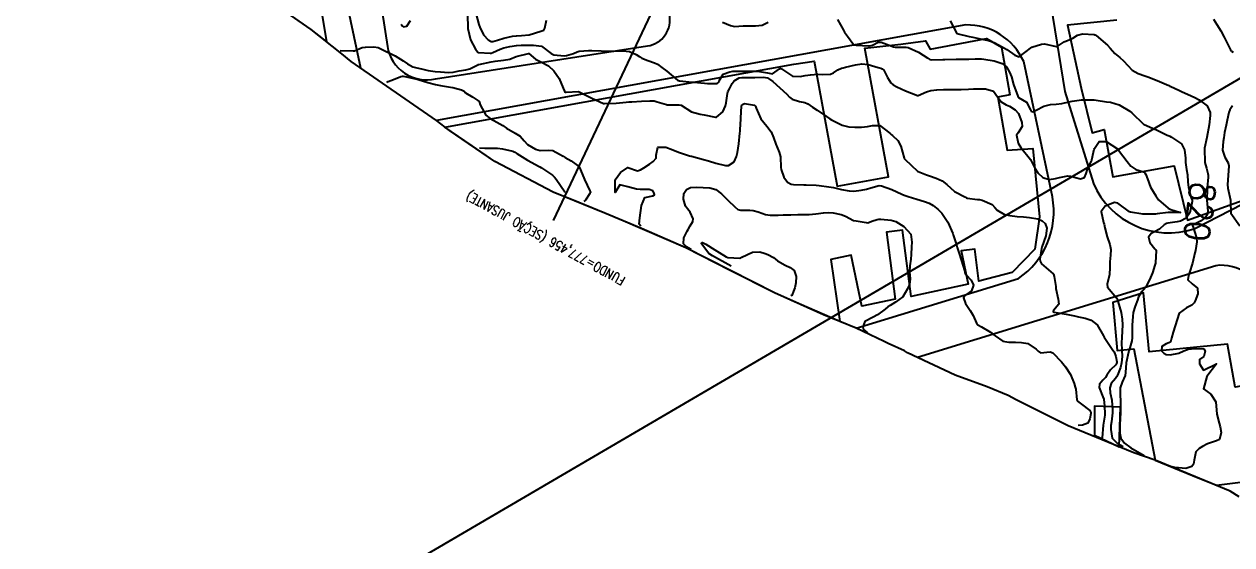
# Model space of a CAD drawing. Header units: metres. Extents: x 318500 to 325275, y 7408834 to 7428799.
# Drawn here: x 320734.7 to 320926.9, y 7424482.6 to 7424565.4 of the extents above; entities that cross this region are included whole.
import ezdxf
from ezdxf.enums import TextEntityAlignment as Align

# ---------------------------------------------------------------- set-up
doc = ezdxf.new("R2010")
doc.units = ezdxf.units.M
doc.header["$MEASUREMENT"] = 0
doc.layers.add('_TEXTO_CONGELA', color=45, linetype='Continuous', plot=False)
for name, color, linetype in [('Area', 45, 'Continuous'), ('Cotas', 45, 'Continuous'), ('Curvas de Nivel 1m', 11, 'Continuous'), ('Curvas de Nivel 5m', 15, 'Continuous'), ('Edificações', 30, 'Continuous'), ('TEXTO', 45, 'Continuous'), ('Vias Primárias', 230, 'Continuous')]:
    doc.layers.add(name, color=color, linetype=linetype)
doc.styles.add('ROMANS', font='romans', dxfattribs={"height": 0.2})
doc.styles.add('Style-STANDARD', font='STANDARD.shx')

msp = doc.modelspace()

# ---------------------------------------------------------------- linework, layer by layer
at = {"layer": '_TEXTO_CONGELA'}
msp.add_line((320546.99, 7424333.76), (321202.53, 7424717.33), dxfattribs=at)
at = {"layer": 'Area'}
msp.add_lwpolyline([(320928.06, 7424490.21), (320926.62, 7424491.13), (320914.67, 7424496.02), (320911.29, 7424497.19), (320908.94, 7424498.18), (320900.83, 7424501.51), (320892.56, 7424505.64), (320891.29, 7424506.3), (320887.94, 7424507.69), (320882.85, 7424509.55), (320875.3, 7424513.1), (320874.79, 7424513.42), (320872.19, 7424514.62), (320871.58, 7424514.92), (320867.13, 7424517.06), (320861.93, 7424519.15), (320854.1, 7424522.66), (320840.03, 7424529.8), (320832.98, 7424532.9), (320827.11, 7424535.35), (320818.91, 7424538.68), (320809.64, 7424543.56), (320802.39, 7424548.49), (320800.33, 7424550.06), (320786.77, 7424559.45), (320785.28, 7424560.67), (320780.39, 7424564.56), (320771.77, 7424570.6)], dxfattribs=at)
at = {"layer": 'Curvas de Nivel 1m', "flags": 128}
for points, elevation in [([(320794.75, 7424565.41), (320794.92, 7424565.07), (320795.09, 7424564.96), (320795.63, 7424565.06), (320796.21, 7424565.95)], 822), ([(320805.3, 7424566.75), (320805.31, 7424564.93), (320805.32, 7424564.69), (320805.75, 7424562.92), (320806.54, 7424561.42), (320806.92, 7424560.91), (320807.04, 7424560.87), (320808.91, 7424560.76), (320809.04, 7424560.78), (320809.29, 7424560.88), (320810.49, 7424561.42), (320811.05, 7424561.61), (320812.04, 7424561.85), (320813.06, 7424562.01), (320813.82, 7424562.05), (320815.06, 7424562.04), (320815.79, 7424562.05), (320817.06, 7424561.89), (320818.58, 7424560.75), (320819.04, 7424560.5), (320820.65, 7424560.34), (320821.04, 7424560.38), (320822.13, 7424560.7), (320822.74, 7424561), (320823.05, 7424561.09), (320824.54, 7424561.18), (320825.05, 7424561.18), (320826.56, 7424561.13), (320827.05, 7424561.11), (320828.54, 7424561.12), (320829.05, 7424561.15), (320830.54, 7424561.1), (320831.05, 7424561.02), (320832.11, 7424560.57), (320832.68, 7424560.21), (320833.03, 7424560), (320833.98, 7424559.61), (320835.03, 7424559.26), (320835.5, 7424559.01), (320836.21, 7424558.52), (320837.01, 7424557.89), (320838.71, 7424556.48), (320838.99, 7424556.4), (320839.08, 7424556.39), (320840.99, 7424556.17), (320841.3, 7424556.14), (320842.98, 7424556), (320843.45, 7424555.96), (320844.98, 7424555.96), (320845.24, 7424556.15), (320845.34, 7424556.4), (320845.95, 7424557.44), (320847.01, 7424557.83), (320847.5, 7424557.89), (320849.01, 7424557.93), (320849.44, 7424557.92), (320851.01, 7424557.91), (320851.42, 7424557.91), (320853.01, 7424557.66), (320853.78, 7424557.51), (320854.93, 7424558.27), (320855.02, 7424558.34), (320855.1, 7424558.35), (320855.21, 7424558.27), (320857, 7424557.12), (320858.19, 7424557.04), (320859, 7424557.21), (320859.86, 7424557.35), (320861.01, 7424557.45), (320861.78, 7424557.4), (320863.01, 7424557.41), (320863.53, 7424557.63), (320864.18, 7424558.15), (320864.76, 7424558.41), (320865.02, 7424558.46), (320865.43, 7424558.54), (320867.03, 7424558.93), (320867.99, 7424559.06), (320869.03, 7424558.95), (320870.59, 7424558.5), (320871.02, 7424558.37), (320871.25, 7424558.28), (320871.52, 7424558.05), (320872.11, 7424556.93), (320872.62, 7424556.04), (320872.99, 7424555.72), (320873.59, 7424555.41), (320874.97, 7424554.81), (320876.88, 7424554.06), (320876.96, 7424554.06), (320878.31, 7424554.62), (320878.97, 7424554.83), (320879.95, 7424554.96), (320880.98, 7424554.98), (320881.9, 7424554.99), (320882.98, 7424555), (320883.84, 7424555.02), (320884.98, 7424555.06), (320885.76, 7424555.08), (320886.98, 7424555.1), (320887.7, 7424555.11), (320888.97, 7424554.71), (320889.62, 7424553.81), (320890.17, 7424553.02), (320890.95, 7424552.57), (320891.48, 7424552.32), (320892.42, 7424551.77), (320892.93, 7424551.18), (320893.47, 7424549.75), (320893.53, 7424549.13), (320892.89, 7424548.12), (320892.62, 7424547.76), (320892.87, 7424546.48), (320893.29, 7424545.76), (320894.83, 7424543.88), (320894.92, 7424543.74), (320895.55, 7424542.46), (320896.03, 7424541.72), (320896.8, 7424540.98), (320897.8, 7424540.69), (320898.8, 7424540.86), (320899.45, 7424541.02), (320900.8, 7424541.28), (320901.23, 7424541.23), (320902.8, 7424540.79), (320903.44, 7424540.99), (320903.68, 7424541.62), (320903.96, 7424542.47), (320904.55, 7424543.61), (320904.62, 7424543.83), (320904.85, 7424545.04), (320904.97, 7424545.5), (320905.02, 7424545.61), (320905.77, 7424546.7), (320906.88, 7424546.72), (320908.68, 7424545.55), (320908.86, 7424545.36), (320910.24, 7424543.54), (320910.82, 7424542.82), (320911.58, 7424542.28), (320912.81, 7424541.9), (320913.05, 7424541.73), (320913.2, 7424541.49), (320913.48, 7424540.81), (320913.93, 7424539.48), (320914.76, 7424538.07), (320915.23, 7424537.47), (320916.74, 7424536.12), (320917.19, 7424535.9), (320918.73, 7424535.42), (320916.76, 7424535.42), (320916.73, 7424535.42), (320914.99, 7424535.21), (320914.73, 7424535.18), (320913.05, 7424535.17), (320912.73, 7424535.19), (320910.77, 7424535.49), (320910.73, 7424535.49), (320910.6, 7424535.53), (320908.74, 7424536.94), (320908.21, 7424537.02), (320906.74, 7424536.45), (320906.07, 7424535.59), (320906.44, 7424533.84), (320906.55, 7424533.58), (320906.69, 7424533.01), (320907.03, 7424531.57), (320907.44, 7424530.35), (320907.6, 7424529.57), (320907.55, 7424528.65), (320907.44, 7424527.57), (320907.46, 7424526.71), (320907.42, 7424525.57), (320907.05, 7424524.04), (320907.11, 7424523.57), (320908.54, 7424521.86), (320908.71, 7424521.55), (320908.76, 7424521.32), (320909.25, 7424519.54), (320909.45, 7424518.49), (320909.47, 7424517.54), (320909.43, 7424516.58), (320909.35, 7424515.54), (320909.3, 7424514.69), (320909.4, 7424513.54), (320909.42, 7424512.54), (320909.32, 7424511.54), (320909.18, 7424510.76), (320908.7, 7424509.55), (320908.59, 7424509.34), (320908.37, 7424509.04), (320907.7, 7424508.22), (320907.44, 7424507.56), (320907.53, 7424506.75), (320907.76, 7424505.56), (320907.9, 7424503.97), (320907.89, 7424503.56), (320907.72, 7424502.12), (320907.64, 7424501.56), (320907.6, 7424500.9), (320907.85, 7424499.56), (320908.63, 7424498.75), (320909.59, 7424498.19)], 822), ([(320806.68, 7424566.91), (320807.1, 7424565.34), (320807.24, 7424564.91), (320807.85, 7424563.67), (320808.56, 7424562.89), (320809.07, 7424562.64), (320809.3, 7424562.64), (320810.04, 7424562.87), (320811.07, 7424563.16), (320812.44, 7424563.47), (320813.08, 7424563.56), (320813.86, 7424563.59), (320815.08, 7424563.71), (320815.93, 7424563.94), (320817.09, 7424564.35), (320817.4, 7424564.46), (320817.58, 7424564.77), (320817.85, 7424566.02)], 821), ([(320845.82, 7424565.69), (320847.11, 7424565.16), (320847.78, 7424565.04), (320849.11, 7424565.1), (320849.9, 7424565.13), (320851.11, 7424565.1), (320852.17, 7424565.25), (320853.11, 7424565.69)], 821), ([(320864.12, 7424566.15), (320865.1, 7424564.42), (320865.19, 7424564.23), (320865.24, 7424564.14), (320865.75, 7424563.47), (320866.72, 7424562.12), (320867.07, 7424562.08), (320867.11, 7424562.07), (320869.07, 7424561.93), (320869.22, 7424561.93), (320869.73, 7424562.07), (320870.62, 7424562.52), (320871.08, 7424562.51), (320872.35, 7424562.04), (320873.07, 7424561.8), (320873.34, 7424561.75), (320875.07, 7424561.75), (320875.36, 7424561.7), (320877.05, 7424560.94), (320878.51, 7424559.96), (320878.84, 7424559.75), (320879.04, 7424559.72), (320880.88, 7424559.76), (320881.04, 7424559.76), (320881.19, 7424559.77), (320883.04, 7424559.81), (320885, 7424559.83), (320885.04, 7424559.83), (320886.03, 7424559.86), (320887.01, 7424559.87), (320887.04, 7424559.87), (320887.42, 7424559.84), (320889.04, 7424559.57), (320890.36, 7424559.13), (320891.03, 7424558.62), (320891.53, 7424557.78), (320891.8, 7424556.99), (320892.13, 7424555.78), (320892.81, 7424553.92), (320892.88, 7424553.77), (320892.92, 7424553.73), (320892.96, 7424553.71), (320894.2, 7424553), (320894.85, 7424551.74), (320894.94, 7424551.56), (320895.22, 7424551.45), (320895.73, 7424551.73), (320896.95, 7424552.37), (320898.03, 7424552.62), (320898.95, 7424552.68), (320899.85, 7424552.78), (320900.96, 7424553.05), (320901.46, 7424553.16), (320902.97, 7424553.36), (320903.23, 7424553.37), (320904.97, 7424553.33), (320905.27, 7424553.31), (320906.96, 7424553.05), (320907.57, 7424552.96), (320908.96, 7424552.57), (320910.66, 7424551.53), (320910.94, 7424551.3), (320912.83, 7424549.5), (320912.87, 7424549.46), (320912.91, 7424549.43), (320914.27, 7424548.85), (320914.9, 7424548.56), (320916.59, 7424547.75), (320916.89, 7424547.61), (320917, 7424547.56), (320917.26, 7424547.44), (320918.87, 7424546.34), (320919.35, 7424545.41), (320919.5, 7424544.07), (320919.51, 7424543.41), (320919.66, 7424542.25), (320919.81, 7424541.4), (320919.89, 7424540.31), (320920, 7424539.4), (320920.43, 7424537.72), (320920.54, 7424537.39), (320920.55, 7424537.2), (320920.18, 7424535.4), (320919.59, 7424534.53), (320918.71, 7424534.06), (320918.19, 7424533.95), (320916.7, 7424533.71), (320916.49, 7424533.66), (320916.13, 7424533.46), (320915.39, 7424532.77), (320914.68, 7424532.41), (320914.06, 7424532.1), (320913.64, 7424531.49), (320913.85, 7424530.67), (320914.65, 7424529.67), (320914.78, 7424529.47), (320914.81, 7424529.31), (320914.72, 7424527.47), (320914.71, 7424527.38), (320914.61, 7424527.07), (320914.23, 7424525.85), (320914.11, 7424525.48), (320913.8, 7424524.7), (320913.12, 7424523.49), (320912.87, 7424523.19), (320912.56, 7424522.86), (320912.04, 7424522.01), (320911.86, 7424521.51), (320911.49, 7424520.54), (320911.19, 7424519.51), (320911.11, 7424518.9), (320911.04, 7424517.51), (320911.02, 7424516.98), (320911, 7424515.51), (320910.94, 7424515.02), (320910.56, 7424513.52), (320910.51, 7424513.43), (320910.43, 7424513.23), (320910.08, 7424511.53), (320909.95, 7424509.96), (320909.88, 7424509.53), (320909.44, 7424508.46), (320909.1, 7424507.54), (320909.1, 7424506.3), (320909.16, 7424505.54), (320909.15, 7424504.7), (320909.16, 7424503.54), (320909.12, 7424502.7), (320909.03, 7424501.54), (320909.03, 7424500.31), (320909.24, 7424499.54), (320909.8, 7424498.75), (320910.82, 7424497.99), (320912.93, 7424496.8)], 821), ([(320923.95, 7424566.17), (320924.48, 7424565.35), (320925.11, 7424564.31), (320925.65, 7424563.33), (320926.23, 7424562.18), (320926.65, 7424561.32), (320926.83, 7424561.08), (320927.07, 7424560.93)], 819), ([(320785.04, 7424561.2), (320787.08, 7424561.13), (320787.32, 7424561.17), (320788.54, 7424561.66), (320789.05, 7424561.74), (320790.39, 7424561.79), (320791.05, 7424561.7), (320792.26, 7424561.1), (320793.03, 7424560.72), (320793.78, 7424560.33), (320795.02, 7424559.55), (320795.76, 7424559.06), (320796.58, 7424558.62), (320797, 7424558.49), (320798.19, 7424558.21), (320799, 7424558.03), (320800.12, 7424557.88), (320801, 7424557.81), (320802.26, 7424557.71), (320803, 7424557.77), (320803.96, 7424557.99), (320805.01, 7424558.14), (320805.67, 7424558.26), (320806.91, 7424558.91), (320806.98, 7424558.95), (320807.02, 7424558.95), (320807.06, 7424558.95), (320809.03, 7424559.39), (320809.69, 7424559.53), (320811.03, 7424559.65), (320812.03, 7424559.84), (320813.03, 7424560.23), (320814.97, 7424560.73), (320815.04, 7424560.71), (320816.08, 7424559.84), (320817.03, 7424559.37), (320818.18, 7424558.76), (320819.01, 7424557.99), (320819.85, 7424556.74), (320820.5, 7424555.2), (320820.7, 7424554.72), (320820.83, 7424554.59), (320820.96, 7424554.56), (320822.96, 7424554.69), (320824.95, 7424553.68), (320825.64, 7424553.36), (320826.94, 7424552.77), (320827.05, 7424552.75), (320828.94, 7424552.82), (320830.54, 7424552.99), (320830.94, 7424553.03), (320831.41, 7424553.05), (320832.95, 7424553.15), (320834.27, 7424553.22), (320834.95, 7424553.18), (320835.47, 7424553.06), (320836.94, 7424552.59), (320837.01, 7424552.58), (320838.94, 7424552.58), (320839.29, 7424552.48), (320840.93, 7424551.47), (320842.29, 7424551.07), (320842.92, 7424550.98), (320844.74, 7424550.58), (320844.91, 7424550.6), (320845.89, 7424551.43), (320846.33, 7424552.39), (320846.44, 7424552.89), (320846.64, 7424554.38), (320846.72, 7424554.62), (320846.97, 7424555.09), (320847.4, 7424555.95), (320847.72, 7424556.37), (320848.52, 7424556.83), (320849, 7424556.91), (320850.41, 7424556.91), (320851, 7424556.92), (320852.35, 7424556.96), (320853, 7424556.83), (320853.85, 7424556.29), (320854.97, 7424555.27), (320856.09, 7424554.25), (320856.5, 7424553.79), (320856.95, 7424553.46), (320858.1, 7424553.07), (320858.95, 7424552.91), (320859.44, 7424552.71), (320860.19, 7424552.2), (320860.93, 7424551.69), (320862.39, 7424550.69), (320862.91, 7424550.34), (320863.2, 7424550.16), (320864.9, 7424549.32), (320865.96, 7424549.05), (320866.89, 7424549), (320867.97, 7424549.02), (320868.9, 7424549.09), (320869.7, 7424549.27), (320870.9, 7424549.26), (320872.45, 7424548.04), (320872.67, 7424547.83), (320872.88, 7424547.68), (320873.76, 7424546.91), (320874.22, 7424546.01), (320874.73, 7424544.1), (320874.77, 7424544), (320874.83, 7424543.92), (320875.91, 7424542.89), (320876.8, 7424542.06), (320876.85, 7424542.03), (320876.95, 7424541.98), (320878.29, 7424541.44), (320878.8, 7424541.25), (320879.85, 7424540.88), (320880.79, 7424540.48), (320881.53, 7424539.91), (320882.76, 7424538.76), (320884.52, 7424537.87), (320884.66, 7424537.79), (320884.75, 7424537.73), (320886.42, 7424537.51), (320886.75, 7424537.5), (320887.17, 7424537.41), (320888.74, 7424536.73), (320889.16, 7424536.24), (320889.53, 7424535.81), (320890.72, 7424535.12), (320891.55, 7424534.95), (320892.72, 7424534.82), (320893.72, 7424534.75), (320894.71, 7424534.65), (320896.03, 7424534.4), (320896.71, 7424534.13), (320897.17, 7424533.7), (320897.42, 7424532.96), (320897.27, 7424531.7), (320896.65, 7424529.94), (320896.58, 7424529.71), (320896.34, 7424528), (320896.37, 7424527.71), (320896.61, 7424527.28), (320898.45, 7424525.68), (320898.5, 7424525.6), (320898.59, 7424525.24), (320898.86, 7424523.68), (320898.9, 7424523.34), (320899.26, 7424521.67), (320899.36, 7424520.84), (320898.51, 7424519.84), (320898.45, 7424519.75), (320898.45, 7424519.68), (320898.47, 7424519.64), (320898.51, 7424519.62), (320898.59, 7424519.6), (320900.51, 7424519.26), (320901.87, 7424519), (320902.5, 7424518.85), (320903.52, 7424518.63), (320904.5, 7424518.33), (320905.47, 7424517.59), (320906.46, 7424515.84), (320906.58, 7424515.58), (320906.75, 7424515.28), (320907.94, 7424513.56), (320908.14, 7424513.26), (320908.42, 7424512.55), (320908.57, 7424511.7), (320908.56, 7424511.55), (320908.54, 7424511.42), (320908.4, 7424511.21), (320907.55, 7424510.41), (320907, 7424509.57), (320906.76, 7424509.19), (320906.37, 7424508.74), (320905.82, 7424508.13), (320905.78, 7424507.59), (320906.34, 7424506.12), (320906.49, 7424505.74), (320906.53, 7424505.58), (320906.55, 7424505.36), (320906.68, 7424503.57), (320906.66, 7424503.21), (320906.4, 7424501.58), (320906.25, 7424499.58), (320906.25, 7424499.58)], 823), ([(320792.44, 7424556.13), (320792.64, 7424556.27), (320793.49, 7424556.58), (320794.68, 7424557.07), (320794.92, 7424557.14), (320794.99, 7424557.12), (320795.03, 7424557.11), (320795.3, 7424557.07), (320796.99, 7424556.72), (320797.42, 7424556.59), (320798.98, 7424556.09), (320800.18, 7424555.79), (320800.97, 7424555.65), (320802.56, 7424555.37), (320802.97, 7424555.3), (320804.33, 7424554.94), (320804.74, 7424554.72), (320804.96, 7424554.48), (320806.11, 7424553.76), (320806.94, 7424553.27), (320807.11, 7424553.07), (320807.18, 7424552.91), (320807.29, 7424552.55), (320808.19, 7424550.89), (320808.9, 7424550.38), (320809.95, 7424549.81), (320810.89, 7424549.26), (320811.47, 7424548.84), (320812.87, 7424548.07), (320813.65, 7424547.6), (320814.27, 7424546.81), (320814.85, 7424546.26), (320816.11, 7424545.52), (320816.84, 7424545.29), (320818.24, 7424545.36), (320818.84, 7424545.27), (320819.91, 7424544.73), (320820.48, 7424544.38), (320820.82, 7424544.19), (320821.78, 7424543.67), (320822.8, 7424542.93), (320823.02, 7424542.69), (320823.24, 7424542.24), (320823.9, 7424540.68), (320824.75, 7424538.89), (320824.84, 7424538.67), (320824.83, 7424538.59), (320824.75, 7424538.47), (320824.03, 7424537.38), (320823.76, 7424537.17)], 824), ([(320832.88, 7424533.27), (320832.6, 7424533.6), (320832.7, 7424534.56), (320832.94, 7424536.56), (320833.48, 7424537.81), (320834.74, 7424538.07), (320835.05, 7424538.22), (320834.99, 7424538.53), (320834.76, 7424538.87), (320834.19, 7424539.11), (320832.76, 7424539.09), (320832.19, 7424539.13), (320830.76, 7424539.52), (320829.52, 7424539.85), (320828.75, 7424538.61), (320828.78, 7424540.61), (320829.62, 7424541.77), (320830.8, 7424542.59), (320832.3, 7424542.07), (320832.8, 7424542.22), (320833.33, 7424542.55), (320834.21, 7424543.14), (320834.82, 7424543.53), (320835.27, 7424544.08), (320835.27, 7424544.53), (320835.56, 7424545.81), (320836.85, 7424545.82), (320837.95, 7424545.39), (320838.84, 7424545.02), (320840.57, 7424544.46), (320840.83, 7424544.4), (320840.91, 7424544.37), (320842.82, 7424543.86), (320843.6, 7424543.64), (320844.81, 7424543.29), (320846.31, 7424542.89), (320846.81, 7424542.89), (320847.68, 7424543.5), (320848.09, 7424544.36), (320848.25, 7424544.95), (320848.44, 7424546.36), (320848.58, 7424548.06), (320848.63, 7424548.35), (320848.66, 7424548.57), (320848.75, 7424550.35), (320848.76, 7424550.5), (320848.88, 7424552.35), (320848.94, 7424552.54), (320849.37, 7424552.77), (320850.94, 7424552.5), (320851.1, 7424552.32), (320851.21, 7424552.04), (320851.97, 7424550.31), (320852.89, 7424549.19), (320853.58, 7424548.29), (320853.97, 7424547.38), (320854.33, 7424546.28), (320854.84, 7424545.03), (320855.05, 7424544.27), (320855.13, 7424542.59), (320855.18, 7424542.26), (320855.59, 7424541.06), (320856.2, 7424540.25), (320856.78, 7424539.95), (320857.12, 7424539.89), (320858.77, 7424539.83), (320859.17, 7424539.82), (320860.77, 7424539.78), (320861.22, 7424539.74), (320862.77, 7424539.54), (320863.53, 7424539.39), (320864.76, 7424539.1), (320866.02, 7424538.86), (320866.76, 7424538.85), (320867.88, 7424538.98), (320868.77, 7424539.15), (320869.47, 7424539.37), (320870.77, 7424539.71), (320871.15, 7424539.68), (320872.77, 7424539.09), (320874.39, 7424538.37), (320874.75, 7424538.21), (320875.38, 7424537.99), (320876.75, 7424537.57), (320877.97, 7424537.19), (320878.74, 7424536.92), (320879.37, 7424536.57), (320880.15, 7424535.93), (320880.72, 7424535.33), (320881.7, 7424533.91), (320882.49, 7424532.09), (320882.55, 7424531.9), (320882.67, 7424531.55), (320883.07, 7424530.31), (320883.2, 7424529.89), (320883.46, 7424529.06), (320883.84, 7424527.88), (320884.39, 7424526.07), (320884.42, 7424525.87), (320884.44, 7424525.72), (320884.59, 7424525.5), (320885.39, 7424524.67), (320885.8, 7424523.85), (320885.45, 7424522.96), (320884.55, 7424522.36), (320884.28, 7424522.14), (320884.21, 7424521.87), (320884.53, 7424520.95), (320885.22, 7424519.86), (320885.71, 7424519.06), (320886.25, 7424517.84), (320886.49, 7424517.54), (320887.05, 7424517.27), (320888.47, 7424516.39), (320889.2, 7424515.81), (320890.45, 7424514.99), (320891.42, 7424514.8), (320892.45, 7424514.79), (320893.43, 7424514.77), (320894.44, 7424514.59), (320895.76, 7424513.72), (320896.08, 7424513.36), (320896.42, 7424513.13), (320897.99, 7424513.25), (320898.42, 7424513.11), (320899.8, 7424511.67), (320900.4, 7424510.91), (320901.2, 7424509.65), (320901.78, 7424508.21), (320901.97, 7424507.64), (320902.03, 7424507.32), (320902.21, 7424505.63), (320902.33, 7424505.43), (320902.97, 7424504.97), (320904.3, 7424503.93), (320904.43, 7424503.6), (320904.43, 7424503.47), (320904.29, 7424502.61), (320903.97, 7424501.91), (320903.12, 7424501.62), (320902.42, 7424501.55)], 824), ([(320926.96, 7424552.41), (320926.53, 7424551.74), (320926.4, 7424551.32), (320926.13, 7424550.12), (320925.96, 7424549.32), (320925.72, 7424548.15), (320925.58, 7424547.33), (320925.48, 7424546.73), (320925.41, 7424545.33), (320925.74, 7424544.22), (320926.27, 7424543.32), (320926.38, 7424542.87), (320926.3, 7424541.32), (320926.19, 7424539.91), (320926.22, 7424539.32), (320926.64, 7424537.42), (320926.65, 7424537.31), (320926.64, 7424537.2), (320926.73, 7424535.31), (320928.13, 7424533.3)], 819), ([(320847.25, 7424526.91), (320844.23, 7424528.54), (320843.66, 7424528.9), (320842.48, 7424530.43), (320842.51, 7424530.56), (320842.64, 7424530.64), (320843.19, 7424530.42), (320844.63, 7424529.52), (320845.32, 7424529.08), (320846.44, 7424528.37), (320846.72, 7424528.27), (320848.62, 7424528.19), (320848.74, 7424528.23), (320848.92, 7424528.35), (320850.63, 7424529.14), (320851.79, 7424529.15), (320852.63, 7424528.91), (320853.08, 7424528.75), (320853.96, 7424528.28), (320854.61, 7424527.77), (320855.8, 7424527.05), (320856.6, 7424526.68), (320857.24, 7424526.23), (320857.58, 7424525.23), (320857.51, 7424524.23), (320857.36, 7424523.43), (320856.89, 7424522.24), (320856.7, 7424522.16)], 826)]:
    msp.add_lwpolyline(points, dxfattribs=dict(at, elevation=elevation))
at = {"layer": 'Curvas de Nivel 5m', "flags": 128}
for points, elevation in [([(320882.09, 7424565.91), (320883.1, 7424563.9), (320885.09, 7424563.42), (320885.65, 7424563.3), (320887.09, 7424563.01), (320888.14, 7424562.78), (320889.08, 7424562.46), (320890.34, 7424561.8), (320891.06, 7424561.35), (320892.37, 7424560.45), (320893.05, 7424560.21), (320893.96, 7424560.86), (320895.07, 7424561.74), (320896.58, 7424562.22), (320897.08, 7424562.24), (320898.95, 7424561.82), (320899.07, 7424561.84), (320900.19, 7424562.56), (320901.09, 7424562.94), (320901.58, 7424563.16), (320902.31, 7424563.64), (320903.1, 7424563.86), (320904.99, 7424563.72), (320905.1, 7424563.7), (320905.18, 7424563.68), (320905.31, 7424563.61), (320907.08, 7424562.07), (320907.51, 7424561.57), (320908.24, 7424560.74), (320909.06, 7424560.1), (320909.66, 7424559.54), (320911.03, 7424558.06), (320911.95, 7424557.52), (320913.02, 7424557.18), (320913.49, 7424557.02), (320915, 7424556.42), (320916.83, 7424555.62), (320916.99, 7424555.54), (320917.19, 7424555.45), (320918.43, 7424554.87), (320918.98, 7424554.62), (320919.81, 7424554.24), (320920.97, 7424553.71), (320921.7, 7424553.38), (320922.96, 7424552.41), (320923.41, 7424551.36), (320923.44, 7424550.86), (320923.25, 7424549.36), (320922.89, 7424547.37), (320922.55, 7424545.68), (320922.52, 7424545.37), (320922.57, 7424543.64), (320922.6, 7424543.37), (320922.82, 7424542.49), (320923.08, 7424541.63), (320923.11, 7424541.37), (320923.1, 7424541.07), (320922.97, 7424539.37), (320922.96, 7424539.19), (320922.92, 7424537.37), (320923.03, 7424535.66), (320923.04, 7424535.37), (320922.99, 7424535.11), (320922.72, 7424534.75), (320921.98, 7424534.11), (320920.7, 7424533.45), (320920.66, 7424533.43), (320920.64, 7424533.39), (320920.7, 7424533.08), (320921.26, 7424531.38), (320921.29, 7424530.75), (320921.08, 7424529.39), (320921.01, 7424529.02), (320920.62, 7424527.39), (320920.12, 7424525.87), (320919.96, 7424525.4), (320919.9, 7424524.72), (320920.58, 7424524.11), (320921.4, 7424523.38), (320921.44, 7424522.49), (320921.03, 7424521.39), (320920.88, 7424521.04), (320920.53, 7424520.68), (320919.66, 7424520.27), (320918.51, 7424519.42), (320917.88, 7424517.43), (320917.52, 7424516.39), (320917.25, 7424515.44), (320917.09, 7424514.8), (320916.45, 7424514.56), (320915.75, 7424514.14), (320915.68, 7424513.45), (320916.04, 7424513.06), (320916.42, 7424512.87), (320917.05, 7424512.81), (320918.43, 7424513.08), (320919.26, 7424513.41), (320920.08, 7424513.75), (320920.44, 7424513.76), (320921.99, 7424513.82), (320922.44, 7424513.73), (320922.65, 7424513.37), (320922.42, 7424512.55), (320921.75, 7424512.04), (320921.74, 7424511.38), (320922.39, 7424510.37), (320924.41, 7424511.34), (320922.88, 7424509.36), (320922.35, 7424507.37), (320923.51, 7424506.52), (320924.33, 7424505.34), (320924.5, 7424503.34), (320924.87, 7424501.92), (320925.01, 7424501.33), (320925.17, 7424500.43), (320924.92, 7424499.33), (320924.46, 7424499.12), (320924.25, 7424499.07), (320922.98, 7424498.61), (320922.23, 7424498.22), (320921.69, 7424497.9), (320921.15, 7424497.38), (320920.88, 7424496.05), (320920.76, 7424495.38), (320920.53, 7424495.05), (320919.54, 7424494.72), (320917.82, 7424494.88), (320917.16, 7424495.01)], 820), ([(320807.2, 7424545.72), (320808.05, 7424545.68), (320808.84, 7424545.68), (320810.04, 7424545.66), (320810.84, 7424545.58), (320812.49, 7424545.18), (320812.83, 7424545.01), (320813.11, 7424544.83), (320814.81, 7424543.76), (320816.67, 7424542.77), (320816.8, 7424542.69), (320817.03, 7424542.54), (320818.79, 7424541.36), (320819.11, 7424541.07), (320819.37, 7424540.74), (320820.75, 7424538.72), (320820.75, 7424538.72)], 825), ([(320840.87, 7424529.55), (320840.14, 7424529.96), (320839.62, 7424530.47), (320839.7, 7424531.42), (320840.24, 7424532.46), (320840.38, 7424532.75), (320840.68, 7424533.3), (320841.12, 7424534.02), (320841.19, 7424534.45), (320840.71, 7424535.5), (320840.29, 7424536.03), (320839.98, 7424536.46), (320839.65, 7424537.56), (320839.7, 7424538.47), (320840.13, 7424539.09), (320840.76, 7424539.4), (320841.72, 7424539.48), (320842.76, 7424539.41), (320843.84, 7424539.33), (320844.76, 7424539.07), (320845.68, 7424538.39), (320846.73, 7424537.35), (320847.79, 7424536.36), (320848.28, 7424535.92), (320848.71, 7424535.78), (320850.2, 7424535.81), (320850.71, 7424535.77), (320851.51, 7424535.52), (320852.71, 7424535.1), (320853.42, 7424535), (320854.71, 7424535.03), (320855.5, 7424535.05), (320856.71, 7424535.07), (320857.84, 7424535.09), (320858.71, 7424535.1), (320859.62, 7424535.11), (320860.71, 7424535.2), (320861.9, 7424535.36), (320862.71, 7424535.44), (320863.47, 7424535.39), (320864.71, 7424535.11), (320865.4, 7424534.83), (320866.7, 7424534.17), (320866.75, 7424534.15), (320867.12, 7424534.1), (320868.7, 7424533.82), (320868.96, 7424533.81), (320869.62, 7424534.07), (320870.43, 7424534.33), (320870.7, 7424534.38), (320871.02, 7424534.37), (320872.7, 7424534.2), (320873.41, 7424534.02), (320874.69, 7424533.18), (320875.8, 7424531.99), (320875.95, 7424530.7), (320875.91, 7424529.99), (320875.86, 7424528.76), (320875.79, 7424527.99), (320875.65, 7424526.94), (320875.59, 7424525.99), (320875.68, 7424524.89), (320875.59, 7424523.99), (320875.27, 7424523.28), (320874.54, 7424522), (320873.38, 7424521.16), (320872.52, 7424520.63), (320872.14, 7424520.41), (320871.7, 7424520.04), (320870.5, 7424519.16), (320869.8, 7424518.76), (320868.49, 7424518.08), (320868.17, 7424517.24), (320868.3, 7424516.81), (320868.89, 7424516.31)], 825)]:
    msp.add_lwpolyline(points, dxfattribs=dict(at, elevation=elevation))
at = {"layer": 'Edificações'}
for points in [[(320770.26, 7424571.92), (320776.22, 7424573.33), (320779.16, 7424573.38), (320781.18, 7424572.51), (320782.83, 7424562.62), (320780.39, 7424564.56), (320776.08, 7424567.58), (320771.77, 7424570.6)], [(320801.69, 7424549.03), (320857.21, 7424559.02), (320860.45, 7424559.49), (320864.09, 7424539.6), (320872.24, 7424541.09), (320868.49, 7424561.57), (320874.22, 7424562.19), (320878.16, 7424562.76), (320878.87, 7424561.41), (320887.86, 7424563.12), (320890.21, 7424561.72), (320891.58, 7424554.13), (320889.64, 7424553.78), (320891.15, 7424545.35), (320895.21, 7424545.62), (320896.29, 7424534.72), (320895.56, 7424529.58), (320891.93, 7424525.91), (320886.64, 7424524.53), (320886, 7424529.61), (320883.8, 7424529.33), (320884.95, 7424524.05), (320875.86, 7424522.07), (320874.5, 7424532.63), (320871.92, 7424532.3), (320873.29, 7424521.67), (320868, 7424520.51), (320866.33, 7424528.62), (320863.08, 7424527.95), (320864.53, 7424518.1), (320858.02, 7424520.9), (320854.1, 7424522.66), (320847.07, 7424526.23), (320840.03, 7424529.8), (320830.04, 7424534.13), (320827.11, 7424535.35), (320823.01, 7424537.02), (320818.91, 7424538.68), (320809.64, 7424543.56), (320806.02, 7424546.03), (320801.69, 7424549.03)], [(320924.41, 7424492.04), (320930.79, 7424492.83), (320928.66, 7424500), (320933.06, 7424500), (320931.62, 7424508.39), (320927.38, 7424507.66), (320926.21, 7424514.47), (320913.7, 7424513.29), (320912.82, 7424522.66), (320907.93, 7424521.1), (320908.61, 7424513.49), (320911.26, 7424513.73), (320914.67, 7424496.02), (320920.64, 7424493.58), (320924.41, 7424492.04)], [(320908.94, 7424498.18), (320909.18, 7424504.46), (320905, 7424504.63), (320905, 7424500)]]:
    msp.add_lwpolyline(points, close=True, dxfattribs=at)
msp.add_lwpolyline([(320908.59, 7424566), (320900.75, 7424565.22), (320902.88, 7424555.19), (320904.63, 7424548.13), (320906.57, 7424548.61), (320907.92, 7424541.08), (320917.69, 7424542.83), (320919.8, 7424534.2), (320929.28, 7424537.6)], dxfattribs=at)
at = {"layer": 'TEXTO'}
msp.add_line((320924.58, 7424757.9), (320818.93, 7424534.15), dxfattribs=at)
at = {"layer": 'Vias Primárias'}
for points in [[(320920.89, 7424532.83), (320940.17, 7424542.73, 0.089656), (320948.74, 7424555.45, -0.008467), (320950.55, 7424572.41, 0.03832), (320947.3, 7424597.39, -0.019676), (320940.81, 7424637.42, 0.014564), (320934.13, 7424671.52, 0.331963), (320927.78, 7424679.72, 0.025725), (320883.99, 7424696.23, 0.45734), (320878.96, 7424682.78), (320883.44, 7424651.59), (320890.03, 7424616.36), (320895.52, 7424584.15), (320900.28, 7424554.69), (320904.86, 7424540.04, 0.38611)], [(320790.83, 7424572.83), (320792.55, 7424561.85, 0.436062), (320800.2, 7424556.69), (320833.93, 7424561.92, 0.42658), (320837.41, 7424566.9, 0.028445), (320833.69, 7424581.33, 0.250935), (320822.27, 7424585.41), (320793.91, 7424580.42, 0.554141), (320790.83, 7424572.83)]]:
    msp.add_lwpolyline(points, format="xyb", close=True, dxfattribs=at)
for points in [[(320788.29, 7424558.39), (320785.66, 7424570.9, 0.45469), (320776.96, 7424575.77, -0.022282), (320768.76, 7424573.25, -12.883263)], [(320867.13, 7424517.06), (320892.92, 7424524.93, 0.29904), (320898.32, 7424537.91), (320893.76, 7424559.44, 0.303114), (320884.54, 7424565.26), (320800.33, 7424550.06)], [(320936.1, 7424486.34), (320931.89, 7424521.14, 0.419207), (320924.32, 7424526.97), (320876.88, 7424512.36)]]:
    msp.add_lwpolyline(points, format="xyb", dxfattribs=at)

# ---------------------------------------------------------------- texts
at = {"layer": 'Cotas', "style": 'Style-STANDARD'}
msp.add_text('820', height=4, rotation=262.5689, dxfattribs=at).set_placement((320921.78, 7424535.56, 820), align=Align.MIDDLE_CENTER)
at = {"layer": 'TEXTO', "style": 'ROMANS', "width": 0.8}
msp.add_text('FUNDO=777,456 (SEÇÃO JUSANTE)', height=1.5, rotation=150.9582, dxfattribs=at).set_placement((320830.54, 7424525.07))

doc.saveas('drawing.dxf')
